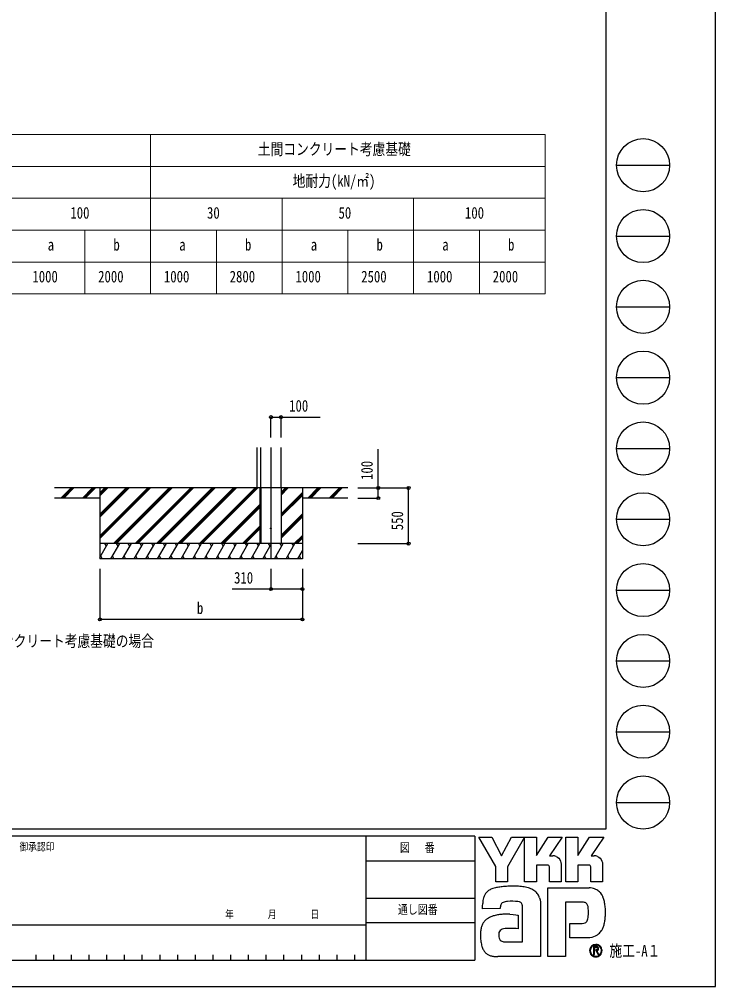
# Model space of a CAD drawing. Units: millimetres, scale not verified. Extents: x -14718 to 14718, y -10395 to 10395.
# Drawn here: x 7835 to 14718, y -10395 to -833 of the extents above; entities that cross this region are included whole.
import ezdxf
from ezdxf.enums import TextEntityAlignment as Align

# ---------------------------------------------------------------- set-up
doc = ezdxf.new("R2010")
doc.units = ezdxf.units.MM
doc.header["$LTSCALE"] = 40
doc.layers.add('0-1_TABLE1', color=7, linetype='Continuous', lineweight=18)
for name, color, linetype in [('0-2_USER1', 3, 'Continuous'), ('0-3_YKK_12', 2, 'Continuous'), ('0-5_YKK_A1', 4, 'Continuous'), ('0-6_YKK_D', 6, 'Continuous'), ('0-7_YKK_ZWAK', 7, 'Continuous')]:
    doc.layers.add(name, color=color, linetype=linetype)
doc.styles.add('ＭＳ ゴシック', font='')
doc.styles.get('ＭＳ ゴシック').set_extended_font_data('MS Gothic')

msp = doc.modelspace()

# ---------------------------------------------------------------- linework, layer by layer
at = {"layer": '0-1_TABLE1'}
for p, q in [((3632.57, -1971.72), (13032.57, -1971.72)), ((5232.57, -2286.72), (13032.57, -2286.72)), ((5232.57, -2601.72), (13032.57, -2601.72)), ((5232.57, -2916.72), (13032.57, -2916.72)), ((8482.57, -2916.72), (8482.57, -3546.72)), ((9782.57, -2916.72), (9782.57, -3546.72)), ((11082.57, -2916.72), (11082.57, -3546.72)), ((12382.57, -2916.72), (12382.57, -3546.72)), ((3632.57, -3546.72), (13032.57, -3546.72))]:
    msp.add_line(p, q, dxfattribs=at)
for points in [[(9132.57, -1971.72), (9132.57, -3231.72), (9132.57, -3546.72)], [(13032.57, -1971.72), (13032.57, -2601.72), (13032.57, -3231.72), (13032.57, -3546.72)], [(10432.57, -2601.72), (10432.57, -3231.72), (10432.57, -3546.72)], [(11732.57, -2601.72), (11732.57, -3231.72), (11732.57, -3546.72)], [(3632.57, -3231.72), (5882.57, -3231.72), (6532.57, -3231.72), (7182.57, -3231.72), (7832.57, -3231.72), (8482.57, -3231.72), (9132.57, -3231.72), (9782.57, -3231.72), (10432.57, -3231.72), (11082.57, -3231.72), (11732.57, -3231.72), (12382.57, -3231.72), (13032.57, -3231.72)]]:
    msp.add_lwpolyline(points, dxfattribs=at)
at = {"layer": '0-3_YKK_12'}
msp.add_line((10322.57, -5065.53), (10322.57, -6165.53), dxfattribs=at)
at = {"layer": '0-5_YKK_A1'}
for p, q in [((10187.57, -5465.53), (10187.57, -5065.53)), ((10222.57, -5465.53), (10222.57, -5065.53)), ((10422.57, -5465.53), (10422.57, -5065.53)), ((11082.57, -5465.53), (8182.57, -5465.53)), ((8346.59, -5465.53), (8246.59, -5565.53)), ((8360.73, -5465.53), (8260.73, -5565.53)), ((8374.87, -5465.53), (8274.87, -5565.53)), ((8558.72, -5465.53), (8458.72, -5565.53)), ((8572.86, -5465.53), (8472.86, -5565.53)), ((8587, -5465.53), (8487, -5565.53)), ((8632.57, -5465.53), (8632.57, -6165.53)), ((9118.94, -5465.53), (8632.57, -5951.9)), ((8906.81, -5465.53), (8632.57, -5739.77)), ((8694.67, -5465.53), (8632.57, -5527.63)), ((9104.8, -5465.53), (8632.57, -5937.76)), ((9133.08, -5465.53), (8632.57, -5966.04)), ((8892.66, -5465.53), (8632.57, -5725.62)), ((8920.95, -5465.53), (8632.57, -5753.91)), ((8680.53, -5465.53), (8632.57, -5513.49)), ((8708.82, -5465.53), (8632.57, -5541.78)), ((9316.93, -5465.53), (8766.93, -6015.53)), ((9331.07, -5465.53), (8781.07, -6015.53)), ((9345.21, -5465.53), (8795.21, -6015.53)), ((9529.06, -5465.53), (8979.06, -6015.53)), ((9543.2, -5465.53), (8993.2, -6015.53)), ((9557.34, -5465.53), (9007.34, -6015.53)), ((9741.19, -5465.53), (9191.19, -6015.53)), ((9755.33, -5465.53), (9205.33, -6015.53)), ((9769.48, -5465.53), (9219.48, -6015.53)), ((9953.32, -5465.53), (9403.32, -6015.53)), ((9967.47, -5465.53), (9417.47, -6015.53)), ((9981.61, -5465.53), (9431.61, -6015.53)), ((10165.46, -5465.53), (9615.46, -6015.53)), ((10179.6, -5465.53), (9629.6, -6015.53)), ((10193.74, -5465.53), (9643.74, -6015.53)), ((10213.57, -5465.53), (10213.57, -6015.53)), ((10222.57, -5465.53), (10222.57, -6015.53)), ((10422.57, -5465.53), (10422.57, -6015.53)), ((10479.41, -5465.53), (10422.57, -5522.37)), ((10465.27, -5465.53), (10422.57, -5508.23)), ((10493.55, -5465.53), (10422.57, -5536.51)), ((10632.57, -5510.36), (10422.57, -5720.36)), ((10632.57, -5524.5), (10422.57, -5734.5)), ((10632.57, -5538.64), (10422.57, -5748.64)), ((10632.57, -5465.53), (10632.57, -6165.53)), ((10686.9, -5565.53), (10786.9, -5465.53)), ((10701.04, -5565.53), (10801.04, -5465.53)), ((10715.19, -5565.53), (10815.19, -5465.53)), ((10899.03, -5565.53), (10999.03, -5465.53)), ((10913.18, -5565.53), (11013.18, -5465.53)), ((10927.32, -5565.53), (11027.32, -5465.53)), ((8632.57, -5565.53), (8182.57, -5565.53)), ((10213.57, -5629.55), (9827.59, -6015.53)), ((11082.57, -5565.53), (10632.57, -5565.53)), ((10213.57, -5643.69), (9841.73, -6015.53)), ((10213.57, -5657.83), (9855.87, -6015.53)), ((10632.57, -5722.49), (10422.57, -5932.49)), ((10632.57, -5736.63), (10422.57, -5946.63)), ((10632.57, -5750.78), (10422.57, -5960.78)), ((10213.57, -5841.68), (10039.72, -6015.53)), ((10213.57, -5855.82), (10053.86, -6015.53)), ((10213.57, -5869.97), (10068, -6015.53)), ((8632.57, -6152.47), (8711.63, -6015.53)), ((10632.57, -6015.53), (8632.57, -6015.53)), ((8696.63, -6041.51), (8681.63, -6015.53)), ((8740.5, -6165.53), (8827.1, -6015.53)), ((8812.1, -6041.51), (8797.1, -6015.53)), ((8855.97, -6165.53), (8942.57, -6015.53)), ((8927.57, -6041.51), (8912.57, -6015.53)), ((8971.44, -6165.53), (9058.04, -6015.53)), ((9043.04, -6041.51), (9028.04, -6015.53)), ((9086.91, -6165.53), (9173.51, -6015.53)), ((9158.51, -6041.51), (9143.51, -6015.53)), ((9202.38, -6165.53), (9288.98, -6015.53)), ((9273.98, -6041.51), (9258.98, -6015.53)), ((9317.85, -6165.53), (9404.45, -6015.53)), ((9374.45, -6015.53), (9389.45, -6041.51)), ((9433.32, -6165.53), (9519.92, -6015.53)), ((9489.92, -6015.53), (9504.92, -6041.51)), ((9548.79, -6165.53), (9635.39, -6015.53)), ((9605.39, -6015.53), (9620.39, -6041.51)), ((9664.26, -6165.53), (9750.86, -6015.53)), ((9735.86, -6041.51), (9720.86, -6015.53)), ((9779.73, -6165.53), (9866.33, -6015.53)), ((9851.33, -6041.51), (9836.33, -6015.53)), ((9895.2, -6165.53), (9981.8, -6015.53)), ((9951.8, -6015.53), (9966.8, -6041.51)), ((10010.67, -6165.53), (10097.27, -6015.53)), ((10067.27, -6015.53), (10082.27, -6041.51)), ((10126.14, -6165.53), (10212.74, -6015.53)), ((10182.74, -6015.53), (10197.74, -6041.51)), ((10422.57, -6015.53), (10213.57, -6015.53)), ((10241.61, -6165.53), (10328.21, -6015.53)), ((10313.21, -6041.51), (10298.21, -6015.53)), ((10357.08, -6165.53), (10443.68, -6015.53)), ((10428.68, -6041.51), (10413.68, -6015.53)), ((10472.55, -6165.53), (10559.15, -6015.53)), ((10529.15, -6015.53), (10544.15, -6041.51)), ((10632.57, -5934.62), (10551.66, -6015.53)), ((10632.57, -5948.77), (10565.81, -6015.53)), ((10632.57, -5962.91), (10579.95, -6015.53)), ((10588.02, -6165.53), (10632.57, -6088.36)), ((10632.57, -6165.53), (8632.57, -6165.53)), ((8640.02, -6139.55), (8655.02, -6165.53)), ((8755.49, -6139.55), (8770.49, -6165.53)), ((8870.97, -6139.55), (8885.96, -6165.53)), ((8986.44, -6139.55), (9001.44, -6165.53)), ((9101.91, -6139.55), (9116.91, -6165.53)), ((9217.38, -6139.55), (9232.38, -6165.53)), ((9332.85, -6139.55), (9347.84, -6165.53)), ((9448.32, -6139.55), (9463.31, -6165.53)), ((9563.79, -6139.55), (9578.78, -6165.53)), ((9679.26, -6139.55), (9694.26, -6165.53)), ((9794.73, -6139.55), (9809.73, -6165.53)), ((9910.2, -6139.55), (9925.19, -6165.53)), ((10025.67, -6139.55), (10040.66, -6165.53)), ((10141.14, -6139.55), (10156.13, -6165.53)), ((10256.61, -6139.55), (10271.61, -6165.53)), ((10372.08, -6139.55), (10387.08, -6165.53)), ((10487.55, -6139.55), (10502.54, -6165.53)), ((10603.02, -6139.55), (10618.01, -6165.53))]:
    msp.add_line(p, q, dxfattribs=at)
msp.add_circle((10322.57, -5865.53), 4.5, dxfattribs=at)
at = {"layer": '0-6_YKK_D'}
for p, q in [((10322.57, -4965.53), (10322.57, -4764.53)), ((10422.57, -4965.53), (10422.57, -4764.53)), ((11182.57, -5465.53), (11683.57, -5465.53)), ((11182.57, -5465.53), (11383.57, -5465.53)), ((11682.57, -6015.53), (11682.57, -5465.53)), ((11182.57, -5565.53), (11383.57, -5565.53)), ((11182.57, -6015.53), (11683.57, -6015.53)), ((8632.57, -6265.53), (8632.57, -6766.53)), ((10322.57, -6265.53), (10322.57, -6466.53)), ((10632.57, -6265.53), (10632.57, -6466.53)), ((10632.57, -6265.53), (10632.57, -6766.53)), ((10632.57, -6765.53), (8632.57, -6765.53))]:
    msp.add_line(p, q, dxfattribs=at)
for points in [[(10322.57, -4765.53), (10422.57, -4765.53), (10807.67, -4765.53)], [(11382.57, -5565.53), (11382.57, -5465.53), (11382.57, -5080.43)], [(10632.57, -6465.53), (10322.57, -6465.53), (9937.47, -6465.53)]]:
    msp.add_lwpolyline(points, dxfattribs=at)
for centre in [(10322.57, -4765.53), (10422.57, -4765.53), (11382.57, -5465.53), (11682.57, -5465.53), (11382.57, -5565.53), (11682.57, -6015.53), (10322.57, -6465.53), (10632.57, -6465.53), (8632.57, -6765.53), (10632.57, -6765.53)]:
    msp.add_circle(centre, 14.88, dxfattribs=at)
at = {"layer": '0-7_YKK_ZWAK'}
for p, q in [((13632.57, 9712.5), (13632.57, -8837.5)), ((13737.57, -2275), (14262.57, -2275)), ((13737.57, -2975), (14262.57, -2975)), ((13737.57, -3675), (14262.57, -3675)), ((13737.57, -4375), (14262.57, -4375)), ((13737.57, -5075), (14262.57, -5075)), ((13737.57, -5775), (14262.57, -5775)), ((13737.57, -6475), (14262.57, -6475)), ((13737.57, -7175), (14262.57, -7175)), ((13737.57, -7875), (14262.57, -7875)), ((13737.57, -8575), (14262.57, -8575)), ((13632.57, -8837.5), (-13667.43, -8837.5)), ((11261.32, -8907.5), (7647.57, -8907.5)), ((11261.32, -8907.5), (11261.32, -10132.5)), ((12337.57, -8907.5), (11261.32, -8907.5)), ((12337.57, -8907.5), (12337.57, -10132.5)), ((11261.32, -9152.5), (12337.57, -9152.5)), ((11261.32, -9520), (12337.57, -9520)), ((7647.57, -9782.5), (11261.32, -9782.5)), ((12337.57, -9765), (11261.32, -9765)), ((13577.08, -9995.02), (13577.08, -9995.02)), ((7647.57, -10132.5), (11261.32, -10132.5)), ((7997.57, -10080), (7997.57, -10132.5)), ((8172.57, -10080), (8172.57, -10132.5)), ((8347.57, -10080), (8347.57, -10132.5)), ((8522.57, -10080), (8522.57, -10132.5)), ((8697.57, -10080), (8697.57, -10132.5)), ((8872.57, -10080), (8872.57, -10132.5)), ((9047.57, -10080), (9047.57, -10132.5)), ((9222.57, -10080), (9222.57, -10132.5)), ((9397.57, -10080), (9397.57, -10132.5)), ((9572.57, -10080), (9572.57, -10132.5)), ((9747.57, -10080), (9747.57, -10132.5)), ((9922.57, -10080), (9922.57, -10132.5)), ((10097.57, -10080), (10097.57, -10132.5)), ((10272.57, -10080), (10272.57, -10132.5)), ((10447.57, -10080), (10447.57, -10132.5)), ((10622.57, -10080), (10622.57, -10132.5)), ((10797.57, -10080), (10797.57, -10132.5)), ((10972.57, -10080), (10972.57, -10132.5)), ((11147.57, -10080), (11147.57, -10132.5)), ((11261.32, -10132.5), (12337.57, -10132.5)), ((13533.36, -10093.93), (13533.36, -10093.93))]:
    msp.add_line(p, q, dxfattribs=at)
for points in [[(-14717.5, -10395), (14717.5, -10395), (14717.5, 10395), (-14717.5, 10395)], [(12376.07, -8918), (12504.91, -8918), (12601.65, -9100.35), (12698.14, -8918), (12827.07, -8918), (12661.85, -9211.97), (12661.85, -9359.47), (12544.34, -9359.47), (12544.34, -9208)]]:
    msp.add_lwpolyline(points, close=True, dxfattribs=at)
for points in [[(13056.91, -9193.13), (12945.69, -9193.13), (12945.69, -9359.34), (12827.2, -9359.34), (12827.2, -8918), (12945.69, -8918), (12945.69, -9098.55), (13062.24, -8918), (13201.44, -8918), (13076.56, -9100.74), (13080.98, -9100.74), (13085.87, -9100.74), (13090.88, -9100.74), (13095.71, -9100.74), (13100.03, -9100.74), (13103.51, -9100.74), (13105.84, -9100.74), (13106.68, -9100.74)], [(13466.29, -9193.13), (13355.19, -9193.13), (13355.19, -9359.47), (13236.64, -9359.47), (13236.64, -8918), (13355.19, -8918), (13355.19, -9098.55), (13471.61, -8918), (13610.81, -8918), (13485.93, -9100.74), (13490.4, -9100.74), (13495.31, -9100.74), (13500.33, -9100.74), (13505.15, -9100.74), (13509.45, -9100.74), (13512.91, -9100.74), (13515.22, -9100.74), (13516.06, -9100.74)], [(13140.77, -9107.75), (13154.92, -9115.83), (13166.9, -9126.37), (13176.54, -9138.92), (13183.64, -9153.02), (13188.04, -9168.24), (13189.54, -9184.12), (13189.54, -9359.76), (13073.94, -9359.76), (13073.94, -9209.93)], [(13550.19, -9107.75), (13564.38, -9115.83), (13576.41, -9126.37), (13586.09, -9138.92), (13593.24, -9153.02), (13597.66, -9168.24), (13599.18, -9184.12), (13599.18, -9359.47), (13483.31, -9359.47), (13483.31, -9209.93)], [(13401.04, -9560.27), (13234.18, -9560.27), (13234.18, -10097.5), (13059.31, -10097.5), (13059.31, -9417.77), (13465.73, -9417.77)], [(13575.5, -9465.79), (13586.9, -9480.19), (13595.45, -9494.13), (13601.41, -9506.75)], [(12976.98, -9517.08), (12981.95, -9537.16), (12984.76, -9558.65), (12985.65, -9581.55), (12985.65, -10097.5), (12563.43, -10097.5)], [(12790.36, -9562.44), (12779.46, -9558.16), (12762.03, -9554.53), (12739.79, -9551.86), (12714.48, -9550.43), (12687.79, -9550.54), (12661.47, -9552.49)], [(12616.79, -9563.09), (12608.65, -9567.67), (12602.31, -9573.26), (12597.51, -9579.79), (12594.02, -9587.18), (12591.62, -9595.36), (12590.06, -9604.24), (12589.12, -9613.76), (12588.55, -9623.84), (12413.61, -9624.26), (12414.12, -9600.33), (12415.09, -9573.45)], [(12683.81, -9679.35), (12716.93, -9681.53), (12742.96, -9684.45), (12759.99, -9687.18), (12766.09, -9688.81), (12766.09, -9822.65), (12746.73, -9820.61), (12725.5, -9819.46), (12703.76, -9819.02), (12682.9, -9819.08), (12664.29, -9819.47), (12649.29, -9819.98), (12639.29, -9820.43), (12635.65, -9820.62), (12620.52, -9823.39), (12607.47, -9827.72), (12596.51, -9833.64), (12587.63, -9841.19), (12580.84, -9850.39), (12576.14, -9861.27), (12573.53, -9873.85), (12573, -9888.17), (12574.67, -9903.91), (12578.01, -9916.93), (12582.82, -9927.46), (12588.89, -9935.76), (12596.01, -9942.08), (12603.97, -9946.67), (12612.56, -9949.77), (12621.56, -9951.63), (12807.42, -9951.63), (12807.42, -9607.76), (12807.47, -9600.94), (12807.12, -9594.28), (12806.24, -9587.85), (12804.75, -9581.76), (12802.52, -9576.09), (12799.45, -9570.92), (12795.43, -9566.34), (12790.36, -9562.44)], [(13460.39, -9663.49), (13460.17, -9641.21), (13459.11, -9621.14), (13456.6, -9603.52), (13452.03, -9588.57)], [(13560.97, -9873.4), (13544.82, -9885.95), (13528.01, -9895.82), (13510.64, -9903.18), (13492.85, -9908.22), (13474.77, -9911.11), (13456.52, -9912.03), (13276.76, -9912.03), (13276.76, -9770.82), (13378.13, -9770.82), (13396.82, -9770.56), (13413.25, -9768.97), (13427.35, -9764.83)], [(13561.12, -10019.09), (13561.04, -10017.04), (13560.78, -10015.06), (13560.36, -10013.17), (13559.77, -10011.36), (13559.01, -10009.64), (13558.09, -10008.03), (13557.02, -10006.53), (13555.78, -10005.14), (13554.16, -10003.71), (13552.36, -10002.46), (13550.39, -10001.4), (13548.26, -10000.52), (13545.97, -9999.84), (13543.54, -9999.35), (13540.97, -9999.05), (13538.27, -9998.95), (13511.74, -9998.95), (13511.74, -10076.99), (13519.76, -10076.99), (13519.76, -10006.91), (13538.27, -10006.91), (13540.18, -10006.97), (13541.98, -10007.16), (13543.66, -10007.47), (13545.22, -10007.9), (13546.65, -10008.45), (13547.95, -10009.11), (13549.11, -10009.89), (13550.13, -10010.78)], [(13553.26, -10019.09), (13552.77, -10022.84), (13551.43, -10025.8), (13549.41, -10028.05), (13546.91, -10029.69), (13544.1, -10030.8), (13541.17, -10031.49), (13538.29, -10031.84), (13535.65, -10031.93), (13528.71, -10031.93), (13532.21, -10037.89), (13555.13, -10077.25), (13564.3, -10077.25), (13542.2, -10039.37), (13544.27, -10038.96), (13546.24, -10038.43), (13548.12, -10037.8), (13549.88, -10037.06), (13551.54, -10036.21), (13553.08, -10035.25), (13554.49, -10034.19), (13555.78, -10033.01)]]:
    msp.add_lwpolyline(points, dxfattribs=at)
for centre in [(14000.07, -2275), (14000.07, -2975), (14000.07, -3675), (14000.07, -4375), (14000.07, -5075), (14000.07, -5775), (14000.07, -6475), (14000.07, -7175), (14000.07, -7875), (14000.07, -8575)]:
    msp.add_circle(centre, 262.5, dxfattribs=at)
for centre, radius, start, end in [((13106.86, -9188.16), 87.42, 78.26798, 90.11215), ((13108.11, -9181.8), 80.94, 66.19963, 78.22058), ((13516.23, -9188.32), 87.58, 78.27851, 90.10826), ((13517.43, -9182.18), 81.32, 66.2483, 78.23226), ((13057.53, -9209.53), 16.41, 358.57817, 92.1683), ((13466.98, -9209.45), 16.33, 358.29941, 92.43455), ((12547.28, -9547.44), 126.25, 138.03852, 152.12015), ((12547.26, -9548.03), 126.64, 122.60463, 137.83438), ((12564, -9575.11), 158.47, 108.37421, 122.42809), ((12590.52, -9669.42), 256.38, 100.93159, 107.35499), ((12677.19, -10089.86), 685.64, 97.86054, 101.37938), ((12717.87, -10372.53), 971.23, 94.90201, 97.9576), ((12720.64, -10395.16), 994, 91.6169, 94.94971), ((12716.79, -10234.21), 833.01, 87.51794, 91.66439), ((12727.61, -10002.22), 600.77, 81.92631, 87.59083), ((12759.56, -9783.31), 379.54, 73.67137, 82.05943), ((12806.94, -9624.71), 214.03, 60.60528, 73.9085), ((12826.34, -9586.03), 170.81, 52.17347, 59.90542), ((12843.69, -9563.57), 142.43, 43.55042, 52.14561), ((12853.25, -9554.33), 129.14, 34.48659, 43.50182), ((13459.09, -9604.75), 187.09, 78.73198, 87.96551), ((13464.58, -9576.69), 158.51, 69.03034, 78.69541), ((13469.69, -9563.05), 143.94, 59.39484, 68.9885), ((13472.06, -9558.9), 139.16, 50.3012, 59.3616), ((13471.19, -9559.88), 140.47, 42.05209, 50.28551), ((12732.32, -9591.6), 317.75, 171.55622, 176.72493), ((12624.64, -9575.53), 208.88, 163.48385, 171.57982), ((12570.62, -9559.51), 152.53, 152.2125, 163.4865), ((12662.97, -9672.7), 118.94, 102.4979, 112.84632), ((12685.98, -9771.98), 220.85, 96.37207, 102.75341), ((12853.31, -9554.13), 128.97, 25.58915, 34.43128), ((12841.84, -9559.51), 141.65, 17.43089, 25.54591), ((13402, -9646.04), 85.77, 77.94572, 90.63794), ((13401.82, -9599.84), 220.22, 14.76267, 25.00486), ((13266.76, -9636.65), 360.21, 7.9139, 14.95041), ((13409.45, -9611.06), 50.01, 60.20991, 77.92418), ((13414.28, -9601.97), 39.72, 39.8078, 59.75378), ((13407.49, -9607.16), 48.26, 22.65544, 39.38165), ((13131.85, -9656.27), 496.54, 2.54376, 8.01251), ((13054.52, -9660.34), 573.97, 357.76419, 2.60674), ((12547.25, -9844.34), 148.92, 142.04688, 153.80771), ((12542.16, -9840.7), 142.67, 130.60221, 141.94427), ((12550.56, -9850.8), 155.81, 120.60724, 130.53081), ((12567.15, -9879.01), 188.53, 112.58838, 120.58162), ((12589.48, -9932.65), 246.63, 106.61303, 112.59024), ((12624.58, -10050.65), 369.75, 99.87193, 106.59825), ((12644.25, -10161.45), 482.28, 94.78469, 99.91711), ((12653.83, -10271.7), 592.94, 90.80099, 94.81812), ((12655.28, -10353.79), 675.05, 87.57779, 90.82714), ((13405.52, -9723.15), 47.6, 314.78099, 333.92928), ((13370.17, -9705.98), 86.9, 334.00676, 347.34989), ((13273.74, -9683.65), 185.88, 347.14308, 355.40008), ((13062.71, -9665.52), 397.69, 355.2339, 0.29193), ((13192.02, -9676.77), 435.46, 347.15166, 352.97565), ((13076.59, -9661.76), 551.86, 352.8937, 357.82206), ((12631.44, -9872.43), 238.02, 164.97537, 174.56739), ((12573.6, -9857.01), 178.16, 153.89178, 164.94341), ((13411.02, -9728), 40.29, 293.91672, 314.09376), ((13423.95, -9724), 202.9, 318.67367, 325.29112), ((13476.26, -9762.99), 137.72, 326.23251, 339.61931), ((13346.92, -9712.91), 276.41, 339.22498, 347.31457), ((12733.47, -9882.2), 340.51, 174.55588, 182.47272), ((12923.74, -9879.21), 530.77, 181.90948, 187.89042), ((13444.3, -9741.85), 175.83, 311.57033, 318.66243), ((12700.42, -9910.62), 305.25, 187.80471, 196.36971), ((12582.52, -9945.45), 182.31, 196.3102, 208.20993), ((12531.17, -9972.78), 124.15, 208.29777, 223.35561), ((13533.08, -10038.73), 61.37, 179.86065, 225.14399), ((13533.46, -10038.66), 61.74, 90.09157, 179.92363), ((13533.07, -10038.46), 54.9, 134.8007, 180.12175), ((13532.85, -10038.82), 54.68, 179.75513, 225.29722), ((13533.23, -10038.15), 54.8, 89.86602, 135.149), ((13533.45, -10038.55), 61.63, 44.93442, 90.08536), ((13533.47, -10038.57), 55.21, 45.03108, 90.11509), ((13533.27, -10038.49), 55.44, 270.09072, 359.90926), ((13541.53, -10018.76), 11.73, 358.3894, 42.86139), ((13541.76, -10019.65), 19.37, 316.37674, 1.6565), ((13533.51, -10038.59), 55.2, 0.00643, 45.07115), ((13533.94, -10038.36), 61.15, 359.78949, 45.13288), ((13533.79, -10038.83), 61.3, 314.92572, 0.23508), ((12519.59, -9982.97), 108.73, 223.64205, 239.63663), ((12529.2, -9965.48), 128.68, 239.8785, 253.65355), ((12546.8, -9905.03), 191.64, 253.69102, 263.74909), ((12561.7, -9772.34), 325.16, 263.68487, 270.30455), ((13533.37, -10038.74), 61.57, 224.94536, 269.98445), ((13533.25, -10039.31), 54.62, 224.62822, 270.10973), ((13533.37, -10038.43), 61.88, 269.98802, 314.93777)]:
    msp.add_arc(centre, radius, start, end, dxfattribs=at)

# ---------------------------------------------------------------- texts
at = {"layer": '0-1_TABLE1', "style": 'ＭＳ ゴシック', "width": 0.8}
for s, p in [('土間コンクリート考慮基礎', (10192.17, -2207.97)), ('地耐力(kN/㎡)', (10536.57, -2522.97)), ('100', (8339.77, -2837.97)), ('30', (9690.17, -2837.97)), ('50', (10990.17, -2837.97)), ('100', (12239.77, -2837.97)), ('a', (8115.57, -3152.97)), ('b', (8765.57, -3152.97)), ('a', (9415.57, -3152.97)), ('b', (10065.57, -3152.97)), ('a', (10715.57, -3152.97)), ('b', (11365.57, -3152.97)), ('a', (12015.57, -3152.97)), ('b', (12665.57, -3152.97)), ('1000', (7964.37, -3467.97)), ('2000', (8614.37, -3467.97)), ('1000', (9264.37, -3467.97)), ('2800', (9914.37, -3467.97)), ('1000', (10564.37, -3467.97)), ('2500', (11214.37, -3467.97)), ('1000', (11864.37, -3467.97)), ('2000', (12514.37, -3467.97))]:
    msp.add_text(s, height=115.5, dxfattribs=at).set_placement(p, align=Align.BOTTOM_LEFT)
at = {"layer": '0-2_USER1', "style": 'ＭＳ ゴシック', "width": 0.8}
msp.add_text('土間コンクリート考慮基礎の場合', height=115.5, dxfattribs=at).set_placement((7275.5, -7070.53), align=Align.BOTTOM_LEFT)
at = {"layer": '0-6_YKK_D', "style": 'ＭＳ ゴシック', "width": 0.8}
for s, p in [('100', (10502.07, -4745.53)), ('310', (9957.47, -6445.53)), ('b', (9590.57, -6745.53))]:
    msp.add_text(s, height=115.5, dxfattribs=at).set_placement(p, align=Align.BOTTOM_LEFT)
for s, p in [('100', (11362.57, -5386.03)), ('550', (11662.57, -5883.33))]:
    msp.add_text(s, height=115.5, rotation=90, dxfattribs=at).set_placement(p, align=Align.BOTTOM_LEFT)
at = {"layer": '0-7_YKK_ZWAK', "style": 'ＭＳ ゴシック', "width": 0.8}
for s, height, p in [('御承認印', 76.98, (7836.98, -9073.75)), ('図\u3000 番', 89.81, (11596.91, -9091.25)), ('年        月        日', 76.98, (9869.67, -9741.25)), ('通し図番', 89.81, (11577.31, -9703.75)), ('施工-A１', 115.5, (13667.57, -10132.5))]:
    msp.add_text(s, height=height, dxfattribs=at).set_placement(p, align=Align.BOTTOM_LEFT)

doc.saveas('drawing.dxf')
